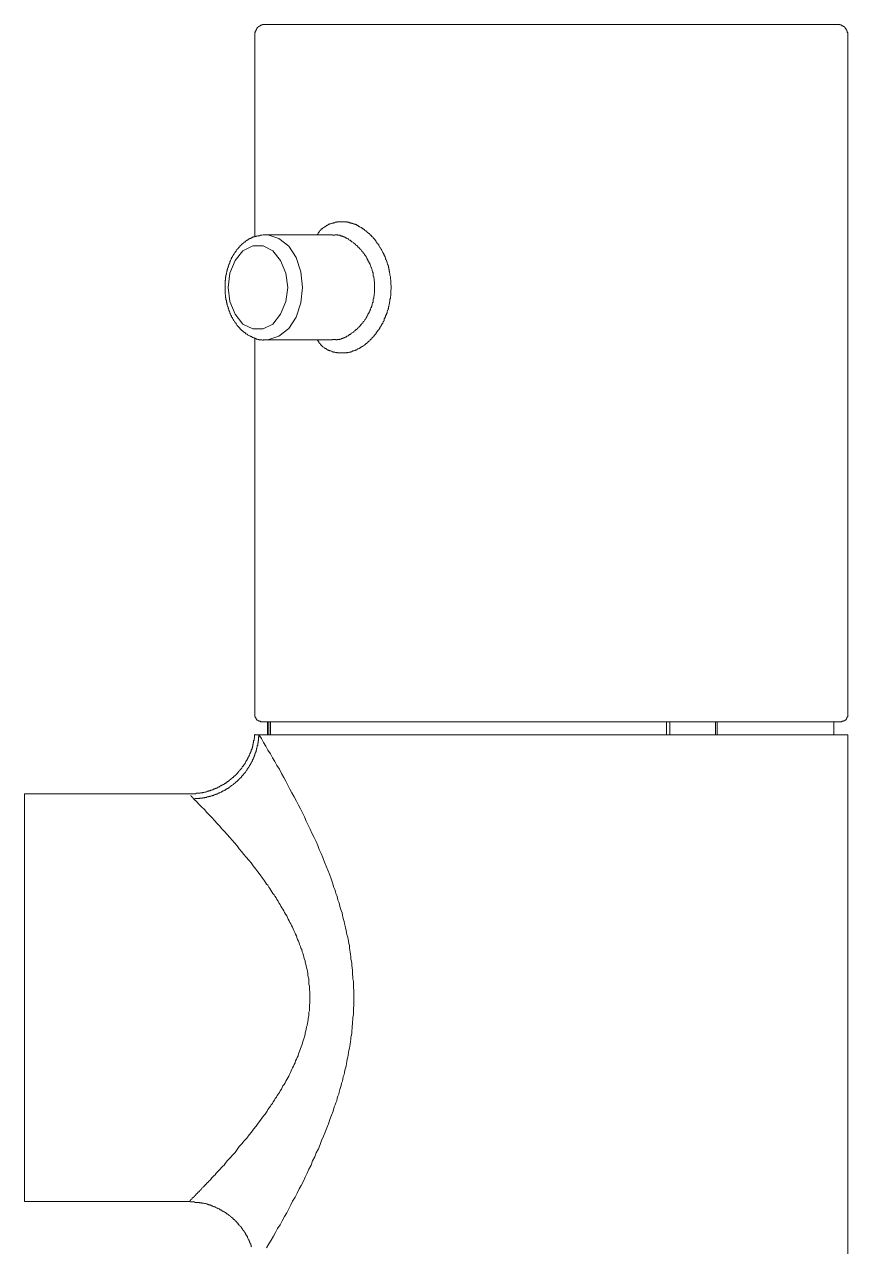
# Model space of a CAD drawing. Header units: millimetres. Extents: x -343543 to 400519, y -115663 to 104219.
# Drawn here: x -149567.6 to -149509.2, y 5036.2 to 5121.5 of the extents above; entities that cross this region are included whole.
import ezdxf

# ---------------------------------------------------------------- set-up
doc = ezdxf.new("R2010")
doc.units = ezdxf.units.MM
doc.layers.get('0').update_dxf_attribs({"color": 231, "lineweight": 0})
for name, color, linetype, lineweight in [('A-SYMBOLS', 10, 'Continuous', 13), ('XREF MAT BANG TUONG XAY$0$01.Xref _MB T1$0$A-FURN', 8, 'Continuous', 5), ('XREF MAT BANG TUONG XAY$0$01.Xref _MB T1$0$A-TEXT', 8, 'Continuous', 25)]:
    doc.layers.add(name, color=color, linetype=linetype, lineweight=lineweight)

# ---------------------------------------------------------------- blocks, each defined once
blk = doc.blocks.new('*U200')
at = {"color": 8}
for p, q in [((-81.831, -51.62), (-81.831, -39.849)), ((-113.005, -56.279), (-113.005, -61.025))]:
    blk.add_line(p, q, dxfattribs=at)
for points in [[(-81.831, -39.849), (-53.82, -39.849)], [(-53.82, -39.849), (-53.82, -51.24)], [(-85.918, -55.689), (-85.802, -55.658), (-85.664, -55.658), (-85.61, -55.632), (-85.523, -55.632), (-85.469, -55.596), (-85.359, -55.596), (-85.328, -55.566), (-85.241, -55.566), (-85.217, -55.55), (-85.105, -55.55), (-85.076, -55.514), (-85.02, -55.514), (-84.992, -55.489), (-84.91, -55.489), (-84.879, -55.458), (-84.853, -55.458), (-84.822, -55.422), (-84.768, -55.422), (-84.743, -55.407), (-84.689, -55.407), (-84.689, -55.376), (-84.633, -55.376), (-84.602, -55.345), (-84.545, -55.345), (-84.515, -55.324), (-84.489, -55.324), (-84.461, -55.299), (-84.435, -55.299), (-84.404, -55.263), (-84.379, -55.263), (-84.35, -55.232), (-84.325, -55.232), (-84.294, -55.206), (-84.263, -55.206), (-84.237, -55.181), (-84.207, -55.181), (-84.184, -55.155), (-84.153, -55.155), (-84.096, -55.094), (-84.071, -55.094), (-84.042, -55.068), (-84.017, -55.068), (-83.983, -55.042), (-83.96, -55.042), (-83.93, -55.017), (-83.901, -54.986), (-83.876, -54.986), (-83.842, -54.95), (-83.819, -54.934), (-83.788, -54.934), (-83.763, -54.899), (-83.735, -54.899), (-83.735, -54.868), (-83.709, -54.842), (-83.678, -54.842), (-83.678, -54.816), (-83.652, -54.816), (-83.622, -54.791), (-83.599, -54.791), (-83.599, -54.76), (-83.565, -54.76), (-83.537, -54.734), (-83.481, -54.678), (-83.457, -54.678), (-83.457, -54.652), (-83.427, -54.652), (-83.398, -54.616), (-83.37, -54.586), (-83.345, -54.57), (-83.316, -54.57), (-83.316, -54.534), (-83.291, -54.509), (-83.257, -54.509), (-83.257, -54.478), (-83.229, -54.457), (-83.203, -54.457), (-83.203, -54.427), (-83.175, -54.427), (-83.15, -54.396), (-83.15, -54.37), (-83.116, -54.37), (-83.093, -54.334), (-83.093, -54.319), (-83.062, -54.319), (-83.062, -54.288), (-83.037, -54.252), (-83.009, -54.252), (-83.009, -54.226), (-82.98, -54.206), (-82.949, -54.206), (-82.949, -54.175), (-82.921, -54.144), (-82.921, -54.114), (-82.896, -54.114), (-82.87, -54.088), (-82.87, -54.062), (-82.842, -54.062), (-82.842, -54.037), (-82.811, -54.006), (-82.785, -53.97), (-82.755, -53.954), (-82.755, -53.924), (-82.731, -53.924), (-82.731, -53.893), (-82.698, -53.862), (-82.698, -53.842), (-82.672, -53.842), (-82.672, -53.811), (-82.644, -53.78), (-82.588, -53.724), (-82.588, -53.698), (-82.565, -53.672), (-82.531, -53.641), (-82.531, -53.606), (-82.503, -53.59), (-82.503, -53.564), (-82.477, -53.564), (-82.477, -53.498), (-82.449, -53.472), (-82.424, -53.446), (-82.424, -53.416), (-82.39, -53.39), (-82.39, -53.364), (-82.367, -53.339), (-82.367, -53.308), (-82.336, -53.277), (-82.336, -53.246), (-82.311, -53.226), (-82.282, -53.2), (-82.282, -53.133), (-82.249, -53.108), (-82.249, -53.082), (-82.223, -53.082), (-82.223, -53.026), (-82.195, -52.995), (-82.195, -52.944), (-82.17, -52.944), (-82.17, -52.882), (-82.139, -52.867), (-82.139, -52.831), (-82.113, -52.8), (-82.113, -52.749), (-82.085, -52.713), (-82.085, -52.661), (-82.059, -52.636), (-82.059, -52.61), (-82.028, -52.579), (-82.028, -52.518), (-82.005, -52.502), (-82.005, -52.41), (-81.972, -52.379), (-81.972, -52.328), (-81.946, -52.302), (-81.946, -52.22), (-81.918, -52.184), (-81.918, -52.097), (-81.892, -52.076), (-81.892, -51.938), (-81.862, -51.907), (-81.862, -51.656), (-81.831, -51.62)], [(-85.887, -55.961), (-85.746, -55.961), (-85.723, -55.93), (-85.495, -55.93), (-85.469, -55.909), (-85.328, -55.909), (-85.3, -55.879), (-85.161, -55.879), (-85.13, -55.848), (-85.051, -55.848), (-85.02, -55.822), (-84.938, -55.822), (-84.91, -55.797), (-84.822, -55.797), (-84.822, -55.771), (-84.743, -55.771), (-84.715, -55.74), (-84.656, -55.74), (-84.633, -55.709), (-84.571, -55.709), (-84.545, -55.689), (-84.489, -55.689), (-84.489, -55.658), (-84.435, -55.658), (-84.404, -55.632), (-84.35, -55.632), (-84.325, -55.596), (-84.263, -55.596), (-84.263, -55.566), (-84.207, -55.566), (-84.184, -55.55), (-84.153, -55.514), (-84.096, -55.514), (-84.071, -55.489), (-84.042, -55.489), (-84.017, -55.458), (-83.983, -55.458), (-83.983, -55.422), (-83.93, -55.422), (-83.901, -55.407), (-83.876, -55.376), (-83.819, -55.376), (-83.819, -55.345), (-83.788, -55.345), (-83.763, -55.324), (-83.735, -55.299), (-83.678, -55.299), (-83.678, -55.263), (-83.652, -55.263), (-83.622, -55.232), (-83.599, -55.232), (-83.599, -55.206), (-83.565, -55.206), (-83.537, -55.181), (-83.511, -55.155), (-83.481, -55.155), (-83.481, -55.124), (-83.427, -55.124), (-83.398, -55.094), (-83.37, -55.068), (-83.345, -55.068), (-83.345, -55.042), (-83.316, -55.042), (-83.291, -55.017), (-83.291, -54.986), (-83.257, -54.986), (-83.229, -54.95), (-83.203, -54.934), (-83.175, -54.934), (-83.175, -54.899), (-83.15, -54.899), (-83.116, -54.868), (-83.093, -54.842), (-83.062, -54.842), (-83.062, -54.816), (-83.037, -54.791), (-83.009, -54.76), (-82.98, -54.76), (-82.98, -54.734), (-82.949, -54.734), (-82.921, -54.709), (-82.921, -54.678), (-82.896, -54.678), (-82.896, -54.652), (-82.87, -54.652), (-82.842, -54.616), (-82.842, -54.586), (-82.811, -54.586), (-82.811, -54.57), (-82.785, -54.57), (-82.755, -54.534), (-82.755, -54.509), (-82.731, -54.509), (-82.731, -54.478), (-82.698, -54.478), (-82.672, -54.457), (-82.672, -54.427), (-82.644, -54.427), (-82.644, -54.396), (-82.619, -54.37), (-82.588, -54.334), (-82.588, -54.319), (-82.565, -54.319), (-82.531, -54.288), (-82.531, -54.252), (-82.503, -54.252), (-82.503, -54.226), (-82.477, -54.206), (-82.449, -54.175), (-82.449, -54.144), (-82.424, -54.144), (-82.424, -54.114), (-82.39, -54.088), (-82.367, -54.062), (-82.367, -54.037), (-82.336, -54.037), (-82.336, -54.006), (-82.311, -53.97), (-82.282, -53.954), (-82.282, -53.924), (-82.249, -53.924), (-82.249, -53.893), (-82.223, -53.862), (-82.223, -53.842), (-82.195, -53.842), (-82.195, -53.78), (-82.17, -53.78), (-82.17, -53.754), (-82.139, -53.724), (-82.139, -53.698), (-82.113, -53.698), (-82.113, -53.672), (-82.085, -53.641), (-82.085, -53.606), (-82.059, -53.59), (-82.059, -53.564), (-82.028, -53.529), (-82.028, -53.498), (-82.005, -53.472), (-82.005, -53.446), (-81.972, -53.446), (-81.972, -53.39), (-81.946, -53.364), (-81.946, -53.339), (-81.918, -53.308), (-81.918, -53.277), (-81.892, -53.277), (-81.892, -53.226), (-81.862, -53.2), (-81.862, -53.164), (-81.831, -53.133), (-81.831, -53.082), (-81.805, -53.082), (-81.805, -53.026), (-81.777, -52.995), (-81.777, -52.944), (-81.751, -52.913), (-81.751, -52.867), (-81.718, -52.867), (-81.718, -52.774), (-81.697, -52.749), (-81.697, -52.692), (-81.664, -52.661), (-81.664, -52.61), (-81.638, -52.579), (-81.638, -52.502), (-81.61, -52.502), (-81.61, -52.379), (-81.579, -52.359), (-81.579, -52.235), (-81.554, -52.22), (-81.554, -52.076), (-81.523, -52.076), (-81.523, -51.907), (-81.497, -51.871), (-81.497, -51.574), (-81.469, -51.538), (-81.469, -51.491)], [(-81.469, -51.491), (-81.497, -51.461), (-81.523, -51.461), (-81.523, -51.43), (-81.554, -51.43), (-81.554, -51.399), (-81.579, -51.399), (-81.579, -51.379), (-81.61, -51.379), (-81.61, -51.348), (-81.638, -51.348), (-81.638, -51.317), (-81.697, -51.317), (-81.697, -51.291), (-81.718, -51.291)], [(-53.792, -51.24), (-53.792, -51.512), (-53.758, -51.574), (-53.758, -51.856), (-53.735, -51.871), (-53.735, -52.015), (-53.709, -52.046), (-53.709, -52.184), (-53.679, -52.22), (-53.679, -52.302), (-53.656, -52.328), (-53.656, -52.41), (-53.625, -52.436), (-53.625, -52.502), (-53.594, -52.518), (-53.594, -52.579), (-53.568, -52.61), (-53.568, -52.661), (-53.538, -52.692), (-53.538, -52.749), (-53.514, -52.774), (-53.514, -52.8), (-53.481, -52.831), (-53.481, -52.867), (-53.455, -52.882), (-53.455, -52.944), (-53.427, -52.964), (-53.427, -52.995), (-53.402, -53.026), (-53.402, -53.056), (-53.373, -53.082), (-53.373, -53.108), (-53.348, -53.133), (-53.348, -53.164), (-53.314, -53.2), (-53.314, -53.246), (-53.286, -53.246), (-53.286, -53.277), (-53.26, -53.308), (-53.26, -53.339), (-53.232, -53.364), (-53.232, -53.39), (-53.207, -53.416), (-53.173, -53.446), (-53.173, -53.472), (-53.15, -53.498), (-53.15, -53.529), (-53.119, -53.564), (-53.094, -53.59), (-53.094, -53.606), (-53.065, -53.641), (-53.065, -53.672), (-53.04, -53.698), (-53.009, -53.724), (-52.983, -53.754), (-52.983, -53.78), (-52.953, -53.811), (-52.922, -53.842), (-52.922, -53.862), (-52.896, -53.893), (-52.868, -53.924), (-52.842, -53.954), (-52.842, -53.97), (-52.811, -54.006), (-52.788, -54.006), (-52.788, -54.037), (-52.755, -54.062), (-52.755, -54.088), (-52.729, -54.088), (-52.701, -54.114), (-52.701, -54.144), (-52.67, -54.175), (-52.645, -54.175), (-52.645, -54.206), (-52.622, -54.226), (-52.588, -54.226), (-52.588, -54.252), (-52.56, -54.288), (-52.534, -54.319), (-52.506, -54.334), (-52.481, -54.37), (-52.447, -54.396), (-52.424, -54.427), (-52.393, -54.457), (-52.368, -54.478), (-52.337, -54.478), (-52.337, -54.509), (-52.306, -54.534), (-52.28, -54.534), (-52.252, -54.57), (-52.252, -54.586), (-52.227, -54.586), (-52.198, -54.616), (-52.17, -54.652), (-52.142, -54.678), (-52.116, -54.678), (-52.085, -54.709), (-52.085, -54.734), (-52.062, -54.734), (-52.029, -54.76), (-51.998, -54.76), (-51.998, -54.791), (-51.975, -54.816), (-51.944, -54.816), (-51.916, -54.842), (-51.896, -54.842), (-51.896, -54.868), (-51.862, -54.868), (-51.834, -54.899), (-51.808, -54.934), (-51.778, -54.934), (-51.778, -54.95), (-51.752, -54.95), (-51.721, -54.986), (-51.695, -54.986), (-51.667, -55.017), (-51.642, -55.017), (-51.642, -55.042), (-51.611, -55.042), (-51.58, -55.068), (-51.554, -55.068), (-51.526, -55.094), (-51.5, -55.094), (-51.5, -55.124), (-51.47, -55.124), (-51.444, -55.155), (-51.413, -55.155), (-51.39, -55.181), (-51.331, -55.181), (-51.331, -55.206), (-51.303, -55.206), (-51.272, -55.232), (-51.249, -55.232), (-51.218, -55.263), (-51.162, -55.263), (-51.136, -55.299), (-51.108, -55.299), (-51.108, -55.324), (-51.049, -55.324), (-51.026, -55.345), (-50.967, -55.345), (-50.941, -55.376), (-50.908, -55.376), (-50.885, -55.407), (-50.828, -55.407), (-50.828, -55.422), (-50.741, -55.422), (-50.718, -55.458)], [(-120.22, -56.243), (-120.189, -56.161), (-120.189, -56.053), (-120.163, -56.022), (-120.163, -55.879), (-120.135, -55.848), (-120.135, -55.771), (-120.11, -55.74), (-120.11, -55.658), (-120.079, -55.658), (-120.079, -55.566), (-120.056, -55.55), (-120.056, -55.489), (-120.022, -55.489), (-120.022, -55.458), (-119.997, -55.422), (-119.997, -55.407), (-119.968, -55.376), (-119.968, -55.324), (-119.943, -55.324), (-119.943, -55.299), (-119.915, -55.263), (-119.915, -55.232), (-119.881, -55.232), (-119.881, -55.181), (-119.856, -55.181), (-119.856, -55.155), (-119.827, -55.124), (-119.827, -55.094), (-119.802, -55.094), (-119.802, -55.068), (-119.771, -55.042), (-119.714, -54.986), (-119.714, -54.95), (-119.691, -54.934), (-119.661, -54.899), (-119.635, -54.868), (-119.604, -54.842), (-119.578, -54.791), (-119.55, -54.76), (-119.519, -54.734), (-119.463, -54.678), (-119.437, -54.652), (-119.409, -54.652), (-119.383, -54.616), (-119.35, -54.586), (-119.33, -54.57), (-119.296, -54.534), (-119.268, -54.509), (-119.242, -54.478), (-119.217, -54.457), (-119.186, -54.427), (-119.129, -54.396), (-119.101, -54.396), (-119.076, -54.37), (-119.042, -54.334), (-119.019, -54.319), (-118.988, -54.288), (-118.963, -54.288), (-118.909, -54.252), (-118.878, -54.226), (-118.847, -54.206), (-118.824, -54.206), (-118.793, -54.175), (-118.737, -54.144), (-118.711, -54.144), (-118.681, -54.114), (-118.657, -54.088), (-118.598, -54.088), (-118.57, -54.062), (-118.542, -54.062), (-118.516, -54.037), (-118.46, -54.006), (-118.429, -54.006), (-118.403, -53.97), (-118.375, -53.97), (-118.316, -53.954), (-118.288, -53.954), (-118.262, -53.924), (-118.208, -53.924), (-118.178, -53.893), (-118.152, -53.893), (-118.098, -53.862), (-118.067, -53.862), (-118.039, -53.842), (-117.954, -53.842), (-117.931, -53.811), (-117.872, -53.811), (-117.844, -53.78), (-117.757, -53.78), (-117.731, -53.754), (-117.649, -53.754), (-117.621, -53.724), (-117.508, -53.724), (-117.482, -53.698), (-117.339, -53.698), (-117.313, -53.672), (-117.118, -53.672), (-117.087, -53.641), (-116.138, -53.641), (-116.11, -53.672), (-115.917, -53.672), (-115.887, -53.698), (-115.774, -53.698), (-115.72, -53.724), (-115.607, -53.724), (-115.579, -53.754), (-115.491, -53.754), (-115.466, -53.78), (-115.384, -53.78), (-115.358, -53.811), (-115.302, -53.811), (-115.271, -53.842), (-115.189, -53.842), (-115.161, -53.862), (-115.13, -53.862), (-115.076, -53.893), (-115.048, -53.893), (-115.019, -53.924), (-114.963, -53.924), (-114.94, -53.954), (-114.907, -53.954), (-114.853, -53.97), (-114.827, -53.97), (-114.796, -54.006), (-114.765, -54.006), (-114.712, -54.037), (-114.686, -54.062), (-114.658, -54.062), (-114.629, -54.088), (-114.576, -54.088), (-114.545, -54.114), (-114.519, -54.144), (-114.491, -54.144), (-114.432, -54.175), (-114.404, -54.206), (-114.378, -54.206), (-114.347, -54.226), (-114.322, -54.252), (-114.268, -54.288), (-114.237, -54.288), (-114.214, -54.319), (-114.18, -54.334), (-114.15, -54.37), (-114.127, -54.396), (-114.096, -54.396), (-114.039, -54.427), (-114.014, -54.457), (-113.985, -54.478), (-113.96, -54.509), (-113.926, -54.534), (-113.898, -54.57), (-113.873, -54.586), (-113.847, -54.616), (-113.819, -54.652), (-113.785, -54.652), (-113.762, -54.678), (-113.731, -54.709), (-113.706, -54.734), (-113.678, -54.76), (-113.652, -54.791), (-113.621, -54.842), (-113.596, -54.868), (-113.565, -54.899), (-113.542, -54.934), (-113.542, -54.95), (-113.511, -54.986), (-113.485, -55.017), (-113.424, -55.068), (-113.424, -55.094), (-113.401, -55.155), (-113.367, -55.181), (-113.342, -55.206), (-113.342, -55.232), (-113.313, -55.263), (-113.288, -55.324), (-113.288, -55.345), (-113.259, -55.376), (-113.234, -55.407), (-113.234, -55.458), (-113.2, -55.489), (-113.172, -55.514), (-113.172, -55.55), (-113.147, -55.596), (-113.147, -55.632), (-113.118, -55.658), (-113.118, -55.689), (-113.093, -55.709), (-113.093, -55.771), (-113.059, -55.771), (-113.059, -55.848), (-113.036, -55.879), (-113.036, -55.961), (-113.005, -55.986), (-113.005, -56.161), (-112.98, -56.197), (-112.98, -56.243), (-113.005, -56.279)], [(-115.635, -57.808), (-116.613, -57.946), (-117.59, -57.808), (-118.46, -57.449), (-119.129, -56.92), (-119.463, -56.243), (-119.463, -55.55), (-119.129, -54.868), (-118.46, -54.319), (-117.59, -53.97), (-116.613, -53.842), (-115.635, -53.97), (-114.765, -54.319), (-114.096, -54.868), (-113.762, -55.55), (-113.762, -56.243), (-114.096, -56.92), (-114.765, -57.449), (-115.635, -57.808)], [(-120.079, -55.689), (-134.089, -55.689), (-134.115, -55.709), (-134.202, -55.709), (-134.202, -55.74), (-134.256, -55.74), (-134.282, -55.771), (-134.313, -55.771), (-134.338, -55.797), (-134.367, -55.797), (-134.367, -55.822), (-134.397, -55.822), (-134.397, -55.848), (-134.454, -55.848), (-134.454, -55.879), (-134.479, -55.879), (-134.479, -55.909), (-134.508, -55.909), (-134.508, -55.93), (-134.533, -55.93), (-134.533, -55.986), (-134.564, -55.986), (-134.564, -56.022), (-134.587, -56.022), (-134.587, -56.068), (-134.621, -56.068), (-134.621, -56.13), (-134.649, -56.13), (-134.649, -56.212), (-134.674, -56.212)], [(-134.674, -56.212), (-134.674, -95.886), (-134.649, -95.886), (-134.649, -95.979), (-134.621, -95.979), (-134.621, -96.03), (-134.587, -96.03), (-134.587, -96.092), (-134.564, -96.092), (-134.564, -96.112), (-134.533, -96.138), (-134.533, -96.174), (-134.508, -96.174), (-134.508, -96.205), (-134.479, -96.205), (-134.479, -96.23), (-134.454, -96.23), (-134.454, -96.256), (-134.42, -96.256), (-134.397, -96.282), (-134.367, -96.282), (-134.367, -96.312), (-134.338, -96.312), (-134.313, -96.343), (-134.282, -96.343), (-134.282, -96.369), (-134.202, -96.369), (-134.202, -96.394), (-134.115, -96.394), (-134.115, -96.42)], [(-113.147, -55.689), (-87.142, -55.689)], [(-86.78, -56.068), (-86.811, -56.068), (-86.811, -55.986), (-86.834, -55.961), (-86.834, -55.909), (-86.867, -55.909), (-86.867, -55.879), (-86.898, -55.879), (-86.898, -55.848), (-86.921, -55.822), (-86.921, -55.797), (-86.952, -55.797), (-86.977, -55.771), (-87.008, -55.771), (-87.008, -55.74), (-87.062, -55.74), (-87.062, -55.709), (-87.142, -55.709), (-87.142, -55.689)], [(-85.887, -55.961), (-85.636, -56.13), (-85.359, -56.279), (-85.105, -56.438), (-84.822, -56.576), (-84.571, -56.751), (-84.294, -56.889), (-84.042, -57.049), (-83.763, -57.192), (-83.511, -57.367), (-83.229, -57.505), (-82.949, -57.664), (-82.698, -57.808), (-82.424, -57.946), (-82.139, -58.09), (-81.892, -58.229), (-81.61, -58.393), (-81.333, -58.537), (-81.051, -58.675), (-80.797, -58.819), (-80.52, -58.957), (-80.24, -59.101), (-79.958, -59.209), (-79.681, -59.352), (-79.399, -59.491), (-79.122, -59.604), (-78.839, -59.748), (-78.562, -59.886), (-78.285, -59.999), (-78.003, -60.112), (-77.726, -60.245), (-77.444, -60.358), (-77.133, -60.471), (-76.859, -60.584), (-76.582, -60.692), (-76.299, -60.805), (-75.989, -60.917), (-75.709, -61.025), (-75.404, -61.118), (-75.263, -61.169), (-75.122, -61.225), (-74.983, -61.251), (-74.842, -61.307), (-74.678, -61.359), (-74.534, -61.39), (-74.396, -61.451), (-74.257, -61.497), (-74.088, -61.533), (-73.949, -61.579), (-73.808, -61.615), (-73.644, -61.672), (-73.503, -61.703), (-73.362, -61.723), (-73.195, -61.779), (-73.054, -61.815), (-72.915, -61.846), (-72.746, -61.898), (-72.61, -61.923), (-72.469, -61.954), (-72.302, -61.985), (-72.159, -62.005), (-71.992, -62.062), (-71.71, -62.113), (-71.543, -62.144), (-71.402, -62.18), (-71.238, -62.18), (-71.096, -62.205), (-70.958, -62.236), (-70.794, -62.257), (-70.65, -62.287), (-70.481, -62.287), (-70.345, -62.318), (-70.178, -62.339), (-70.037, -62.339), (-69.87, -62.37), (-69.726, -62.4), (-69.419, -62.4), (-69.254, -62.426), (-69.113, -62.426), (-68.946, -62.462), (-68.498, -62.462), (-68.331, -62.477), (-67.266, -62.477), (-67.099, -62.462), (-66.65, -62.462), (-66.484, -62.426), (-66.345, -62.426), (-66.178, -62.4), (-66.037, -62.4), (-65.868, -62.37), (-65.727, -62.37), (-65.56, -62.339), (-65.419, -62.339), (-65.252, -62.318), (-65.111, -62.287), (-64.947, -62.287), (-64.808, -62.257), (-64.639, -62.236), (-64.5, -62.205), (-64.362, -62.18), (-64.195, -62.144), (-64.054, -62.113), (-63.887, -62.087), (-63.743, -62.062), (-63.605, -62.036), (-63.436, -62.005), (-63.294, -61.985), (-63.128, -61.954), (-62.987, -61.923), (-62.851, -61.862), (-62.679, -61.846), (-62.543, -61.815), (-62.402, -61.754), (-62.235, -61.723), (-62.096, -61.703), (-61.953, -61.641), (-61.788, -61.615), (-61.647, -61.564), (-61.509, -61.533), (-61.337, -61.482), (-61.204, -61.451), (-61.062, -61.39), (-60.921, -61.338), (-60.752, -61.307), (-60.613, -61.251), (-60.477, -61.2), (-60.331, -61.138), (-60.028, -61.056), (-59.746, -60.943), (-59.464, -60.835), (-59.159, -60.743), (-58.879, -60.635), (-58.597, -60.517), (-58.32, -60.409), (-58.012, -60.271), (-57.735, -60.163), (-57.453, -60.045), (-57.176, -59.907), (-56.891, -59.794), (-56.616, -59.655), (-56.331, -59.542), (-56.057, -59.399), (-55.78, -59.275), (-55.498, -59.132), (-55.218, -59.019), (-54.936, -58.875), (-54.689, -58.737), (-54.407, -58.593), (-54.128, -58.454), (-53.845, -58.28), (-53.594, -58.152), (-53.314, -58.013), (-53.04, -57.87), (-52.788, -57.731), (-52.506, -57.557), (-52.227, -57.413), (-51.975, -57.249), (-51.695, -57.11), (-51.444, -56.966), (-51.162, -56.797), (-50.908, -56.633), (-50.633, -56.494)], [(-120.22, -61.025), (-120.22, -56.243)], [(-120.22, -56.576), (-119.968, -57.331), (-119.437, -58.013), (-118.657, -58.511), (-117.677, -58.85), (-116.613, -58.957)], [(-116.613, -58.957), (-115.548, -58.85), (-114.576, -58.511), (-113.785, -58.013), (-113.259, -57.331), (-113.005, -56.576)], [(-86.78, -56.551), (-85.887, -56.551)], [(-86.78, -56.633), (-85.887, -56.633)], [(-86.78, -56.751), (-85.887, -56.751)], [(-120.22, -59.963), (-120.276, -59.999), (-120.305, -60.03), (-120.33, -60.03), (-120.364, -60.045), (-120.387, -60.081), (-120.417, -60.081), (-120.417, -60.112), (-120.443, -60.112), (-120.474, -60.127), (-120.5, -60.127), (-120.528, -60.163), (-120.528, -60.189), (-120.559, -60.22), (-120.582, -60.245), (-120.607, -60.245), (-120.641, -60.271), (-120.641, -60.302), (-120.669, -60.327), (-120.695, -60.358), (-120.695, -60.394), (-120.725, -60.409), (-120.748, -60.44), (-120.748, -60.471), (-120.782, -60.492), (-120.807, -60.517), (-120.807, -60.553), (-120.836, -60.584), (-120.861, -60.61), (-120.861, -60.635), (-120.889, -60.661), (-120.889, -60.692), (-120.923, -60.728), (-120.923, -60.743), (-120.946, -60.774), (-120.946, -60.805), (-120.977, -60.835), (-120.977, -60.887), (-121.002, -60.917), (-121.002, -60.943), (-121.031, -60.994), (-121.031, -61.056), (-121.059, -61.087), (-121.059, -61.169), (-121.09, -61.2), (-121.09, -61.307), (-121.113, -61.338), (-121.113, -62.005), (-121.09, -62.036), (-121.09, -62.144), (-121.059, -62.18), (-121.059, -62.257), (-121.031, -62.287), (-121.031, -62.339), (-121.002, -62.37), (-121.002, -62.426), (-120.977, -62.462), (-120.977, -62.477), (-120.946, -62.508), (-120.946, -62.57), (-120.923, -62.6), (-120.923, -62.652), (-120.889, -62.683), (-120.889, -62.708), (-120.861, -62.734), (-120.861, -62.76), (-120.836, -62.79), (-120.807, -62.826), (-120.807, -62.852), (-120.782, -62.872), (-120.782, -62.903), (-120.748, -62.934), (-120.748, -62.949), (-120.725, -62.985), (-120.695, -63.016), (-120.695, -63.042), (-120.669, -63.078), (-120.641, -63.093), (-120.641, -63.124), (-120.607, -63.16), (-120.607, -63.185), (-120.582, -63.185), (-120.559, -63.216), (-120.528, -63.242), (-120.528, -63.268), (-120.5, -63.298), (-120.474, -63.324), (-120.474, -63.35), (-120.443, -63.375), (-120.417, -63.406), (-120.387, -63.406), (-120.387, -63.437), (-120.364, -63.457), (-120.33, -63.488), (-120.305, -63.514), (-120.305, -63.55), (-120.276, -63.581), (-120.251, -63.581), (-120.22, -63.596), (-120.189, -63.632), (-120.189, -63.663), (-120.163, -63.688), (-120.135, -63.688), (-120.11, -63.714), (-120.079, -63.74), (-120.079, -63.77), (-120.056, -63.806), (-120.022, -63.806), (-119.997, -63.822), (-119.968, -63.852), (-119.943, -63.883), (-119.915, -63.883), (-119.915, -63.914), (-119.881, -63.945), (-119.856, -63.945), (-119.827, -63.965), (-119.802, -63.996), (-119.771, -64.022), (-119.745, -64.022), (-119.714, -64.053), (-119.691, -64.073), (-119.661, -64.073), (-119.635, -64.104), (-119.635, -64.135), (-119.604, -64.135), (-119.578, -64.16), (-119.55, -64.196), (-119.519, -64.196), (-119.494, -64.212), (-119.463, -64.212), (-119.437, -64.242), (-119.409, -64.278), (-119.383, -64.278), (-119.35, -64.304), (-119.33, -64.304), (-119.296, -64.325), (-119.268, -64.355), (-119.242, -64.355), (-119.217, -64.386), (-119.186, -64.386), (-119.155, -64.417), (-119.129, -64.417), (-119.101, -64.448), (-119.076, -64.448), (-119.042, -64.468), (-119.019, -64.468), (-118.988, -64.494), (-118.963, -64.494), (-118.935, -64.53), (-118.909, -64.53), (-118.878, -64.561), (-118.847, -64.561), (-118.824, -64.576), (-118.793, -64.576), (-118.765, -64.612), (-118.737, -64.612), (-118.711, -64.638), (-118.681, -64.638), (-118.627, -64.668), (-118.57, -64.668), (-118.542, -64.694), (-118.516, -64.694), (-118.491, -64.72), (-118.429, -64.72), (-118.403, -64.75), (-118.375, -64.75), (-118.35, -64.776), (-118.288, -64.776), (-118.237, -64.807), (-118.178, -64.807), (-118.152, -64.833), (-118.098, -64.833), (-118.067, -64.858), (-117.985, -64.858), (-117.954, -64.889), (-117.872, -64.889), (-117.844, -64.91), (-117.731, -64.91), (-117.703, -64.94), (-117.621, -64.94), (-117.562, -64.966), (-117.449, -64.966), (-117.369, -65.002), (-117.198, -65.002), (-117.118, -65.033), (-116.81, -65.033), (-116.754, -65.053), (-116.502, -65.053), (-116.415, -65.033), (-116.051, -65.033), (-115.971, -65.002), (-115.861, -65.002), (-115.802, -64.966), (-115.666, -64.966), (-115.607, -64.94), (-115.525, -64.94), (-115.466, -64.91), (-115.384, -64.91), (-115.358, -64.889), (-115.302, -64.889), (-115.271, -64.858), (-115.161, -64.858), (-115.13, -64.833), (-115.076, -64.833), (-115.048, -64.807), (-114.994, -64.807), (-114.963, -64.776), (-114.876, -64.776), (-114.853, -64.75), (-114.827, -64.75), (-114.796, -64.72), (-114.74, -64.72), (-114.712, -64.694), (-114.686, -64.694), (-114.658, -64.668), (-114.599, -64.668), (-114.576, -64.638), (-114.545, -64.638), (-114.519, -64.612), (-114.491, -64.612), (-114.458, -64.576), (-114.378, -64.576), (-114.347, -64.561), (-114.322, -64.561), (-114.293, -64.53), (-114.268, -64.53), (-114.237, -64.494), (-114.214, -64.494), (-114.18, -64.468), (-114.15, -64.468), (-114.127, -64.448), (-114.096, -64.417), (-114.07, -64.417), (-114.039, -64.386), (-114.014, -64.386), (-113.985, -64.355), (-113.96, -64.355), (-113.926, -64.325), (-113.898, -64.325), (-113.873, -64.304), (-113.847, -64.278), (-113.819, -64.278), (-113.785, -64.242), (-113.762, -64.242), (-113.731, -64.212), (-113.706, -64.196), (-113.678, -64.16), (-113.652, -64.135), (-113.621, -64.135), (-113.596, -64.104), (-113.565, -64.073), (-113.542, -64.073), (-113.511, -64.053), (-113.485, -64.022), (-113.454, -64.022), (-113.424, -63.996), (-113.401, -63.965), (-113.367, -63.965), (-113.367, -63.945), (-113.342, -63.914), (-113.313, -63.883), (-113.288, -63.883), (-113.259, -63.852), (-113.234, -63.822), (-113.2, -63.806), (-113.172, -63.77), (-113.147, -63.74), (-113.118, -63.714), (-113.093, -63.714), (-113.059, -63.688), (-113.059, -63.663), (-113.036, -63.632), (-113.005, -63.596), (-112.98, -63.596), (-112.952, -63.581), (-112.952, -63.55), (-112.926, -63.514), (-112.893, -63.488), (-112.869, -63.457), (-112.839, -63.457), (-112.839, -63.437), (-112.782, -63.375), (-112.757, -63.35), (-112.757, -63.324), (-112.728, -63.298), (-112.698, -63.268), (-112.698, -63.242), (-112.674, -63.242), (-112.644, -63.216), (-112.644, -63.185), (-112.615, -63.16), (-112.587, -63.124), (-112.587, -63.093), (-112.562, -63.078), (-112.531, -63.042), (-112.531, -63.016), (-112.508, -62.985), (-112.508, -62.949), (-112.474, -62.934), (-112.446, -62.903), (-112.446, -62.872), (-112.42, -62.852), (-112.42, -62.826), (-112.392, -62.79), (-112.392, -62.76), (-112.367, -62.734), (-112.367, -62.708), (-112.333, -62.683), (-112.333, -62.652), (-112.31, -62.621), (-112.31, -62.6), (-112.279, -62.57), (-112.279, -62.544), (-112.254, -62.508), (-112.254, -62.426), (-112.225, -62.4), (-112.225, -62.37), (-112.197, -62.339), (-112.197, -62.287), (-112.166, -62.257), (-112.166, -62.18), (-112.138, -62.113), (-112.138, -62.036), (-112.113, -62.005), (-112.113, -61.338), (-112.138, -61.307), (-112.138, -61.225), (-112.166, -61.169), (-112.166, -61.087), (-112.197, -61.056), (-112.197, -60.994), (-112.225, -60.974), (-112.225, -60.943), (-112.254, -60.887), (-112.254, -60.835), (-112.279, -60.805), (-112.279, -60.774), (-112.31, -60.743), (-112.31, -60.728), (-112.333, -60.692), (-112.333, -60.661), (-112.367, -60.635), (-112.367, -60.61), (-112.392, -60.584), (-112.42, -60.553), (-112.42, -60.517), (-112.446, -60.492), (-112.446, -60.471), (-112.474, -60.44), (-112.508, -60.409), (-112.508, -60.394), (-112.531, -60.358), (-112.562, -60.327), (-112.587, -60.302), (-112.615, -60.271), (-112.644, -60.245), (-112.674, -60.22), (-112.698, -60.189), (-112.728, -60.163), (-112.757, -60.163), (-112.757, -60.127), (-112.782, -60.127), (-112.782, -60.112), (-112.81, -60.112), (-112.839, -60.081), (-112.869, -60.081), (-112.893, -60.045), (-112.926, -60.03), (-112.952, -60.03), (-113.005, -59.963)], [(-113.036, -61.025), (-113.036, -61.251), (-113.005, -61.251), (-113.005, -61.307), (-113.036, -61.338), (-113.036, -61.497), (-113.059, -61.533), (-113.059, -61.615), (-113.093, -61.641), (-113.093, -61.703), (-113.118, -61.723), (-113.118, -61.779), (-113.147, -61.779), (-113.147, -61.846), (-113.172, -61.846), (-113.172, -61.898), (-113.2, -61.898), (-113.2, -61.954), (-113.234, -61.954), (-113.234, -61.985), (-113.259, -62.005), (-113.259, -62.036), (-113.288, -62.087), (-113.313, -62.113), (-113.342, -62.144), (-113.367, -62.18), (-113.367, -62.236), (-113.401, -62.257), (-113.424, -62.287), (-113.454, -62.318), (-113.485, -62.339), (-113.485, -62.37), (-113.511, -62.426), (-113.542, -62.462), (-113.565, -62.477), (-113.596, -62.508), (-113.621, -62.544), (-113.652, -62.57), (-113.678, -62.6), (-113.706, -62.621), (-113.731, -62.652), (-113.731, -62.683), (-113.762, -62.708), (-113.785, -62.734), (-113.819, -62.76), (-113.847, -62.79), (-113.873, -62.826), (-113.898, -62.852), (-113.926, -62.872), (-113.96, -62.903), (-113.985, -62.934), (-114.014, -62.949), (-114.07, -62.985), (-114.096, -63.016), (-114.127, -63.042), (-114.15, -63.078), (-114.18, -63.093), (-114.214, -63.124), (-114.237, -63.124), (-114.268, -63.16), (-114.293, -63.185), (-114.347, -63.216), (-114.378, -63.242), (-114.404, -63.268), (-114.432, -63.268), (-114.458, -63.298), (-114.519, -63.324), (-114.545, -63.35), (-114.576, -63.35), (-114.599, -63.375), (-114.629, -63.406), (-114.686, -63.406), (-114.712, -63.437), (-114.74, -63.457), (-114.765, -63.457), (-114.827, -63.488), (-114.853, -63.514), (-114.876, -63.514), (-114.94, -63.55), (-114.963, -63.55), (-114.994, -63.581), (-115.019, -63.596), (-115.076, -63.596), (-115.104, -63.632), (-115.13, -63.632), (-115.189, -63.663), (-115.217, -63.663), (-115.245, -63.688), (-115.302, -63.688), (-115.325, -63.714), (-115.358, -63.714), (-115.412, -63.74), (-115.491, -63.74), (-115.525, -63.77), (-115.548, -63.77), (-115.607, -63.806), (-115.666, -63.806), (-115.72, -63.822), (-115.83, -63.822), (-115.861, -63.852), (-115.971, -63.852), (-116.028, -63.883), (-116.169, -63.883), (-116.22, -63.914), (-117.005, -63.914), (-117.062, -63.883), (-117.198, -63.883), (-117.259, -63.852), (-117.369, -63.852), (-117.395, -63.822), (-117.508, -63.822), (-117.562, -63.806), (-117.621, -63.806), (-117.677, -63.77), (-117.703, -63.77), (-117.757, -63.74), (-117.813, -63.74), (-117.872, -63.714), (-117.898, -63.714), (-117.931, -63.688), (-117.985, -63.688), (-118.011, -63.663), (-118.039, -63.663), (-118.098, -63.632), (-118.121, -63.632), (-118.152, -63.596), (-118.208, -63.596), (-118.237, -63.581), (-118.262, -63.55), (-118.288, -63.55), (-118.35, -63.514), (-118.375, -63.514), (-118.403, -63.488), (-118.46, -63.457), (-118.491, -63.457), (-118.516, -63.437), (-118.542, -63.406), (-118.598, -63.406), (-118.627, -63.375), (-118.657, -63.35), (-118.681, -63.35), (-118.737, -63.324), (-118.765, -63.298), (-118.793, -63.268), (-118.824, -63.242), (-118.847, -63.242), (-118.878, -63.216), (-118.935, -63.185), (-118.963, -63.16), (-118.988, -63.124), (-119.019, -63.124), (-119.042, -63.093), (-119.076, -63.078), (-119.101, -63.042), (-119.129, -63.016), (-119.186, -62.985), (-119.217, -62.949), (-119.242, -62.934), (-119.268, -62.903), (-119.296, -62.872), (-119.33, -62.852), (-119.35, -62.826), (-119.383, -62.79), (-119.409, -62.76), (-119.437, -62.734), (-119.463, -62.708), (-119.494, -62.683), (-119.519, -62.652), (-119.519, -62.621), (-119.55, -62.6), (-119.578, -62.57), (-119.604, -62.544), (-119.635, -62.508), (-119.661, -62.477), (-119.691, -62.462), (-119.714, -62.426), (-119.745, -62.37), (-119.745, -62.339), (-119.771, -62.318), (-119.802, -62.287), (-119.827, -62.257), (-119.856, -62.236), (-119.856, -62.18), (-119.881, -62.144), (-119.915, -62.113), (-119.943, -62.087), (-119.968, -62.036), (-119.968, -62.005), (-119.997, -61.985), (-119.997, -61.954), (-120.022, -61.954), (-120.022, -61.898), (-120.056, -61.898), (-120.056, -61.846), (-120.079, -61.846), (-120.079, -61.779), (-120.11, -61.779), (-120.11, -61.723), (-120.135, -61.703), (-120.135, -61.641), (-120.163, -61.615), (-120.163, -61.564), (-120.189, -61.533), (-120.189, -61.39), (-120.22, -61.359), (-120.22, -61.169), (-120.189, -61.169), (-120.189, -61.025)]]:
    blk.add_lwpolyline(points, dxfattribs=at)
blk.add_open_spline([(-53.899, -51.24), (-53.899, -51.24), (-53.876, -51.24), (-53.876, -51.24), (-53.876, -51.24), (-53.876, -51.209), (-53.876, -51.209), (-53.876, -51.209), (-53.845, -51.209), (-53.845, -51.209), (-53.845, -51.209), (-53.845, -51.184), (-53.845, -51.184), (-53.845, -51.184), (-53.845, -51.209), (-53.845, -51.209), (-53.845, -51.209), (-53.876, -51.209), (-53.876, -51.209), (-53.876, -51.209), (-53.876, -51.24), (-53.876, -51.24), (-53.876, -51.24), (-53.899, -51.24), (-53.899, -51.24), (-53.899, -51.24), (-53.899, -51.261), (-53.899, -51.261), (-53.899, -51.261), (-53.933, -51.261), (-53.933, -51.261), (-53.933, -51.261), (-53.933, -51.291), (-53.933, -51.291), (-53.933, -51.291), (-53.963, -51.291), (-53.963, -51.291), (-53.963, -51.291), (-53.963, -51.317), (-53.963, -51.317), (-53.963, -51.317), (-53.987, -51.348), (-53.987, -51.348), (-53.987, -51.348), (-54.012, -51.348), (-54.012, -51.348), (-54.012, -51.348), (-54.046, -51.379), (-54.046, -51.379), (-54.046, -51.379), (-54.128, -51.461), (-54.128, -51.461), (-54.128, -51.461), (-54.153, -51.512), (-54.153, -51.512), (-54.153, -51.512), (-54.181, -51.512), (-54.181, -51.512), (-54.181, -51.512), (-54.181, -51.538), (-54.181, -51.538), (-54.181, -51.538), (-54.21, -51.538), (-54.21, -51.538), (-54.21, -51.538), (-54.24, -51.574), (-54.24, -51.574), (-54.24, -51.574), (-54.24, -51.604), (-54.24, -51.604), (-54.24, -51.604), (-54.264, -51.604), (-54.264, -51.604), (-54.264, -51.604), (-54.294, -51.62), (-54.294, -51.62), (-54.294, -51.62), (-54.32, -51.656), (-54.32, -51.656), (-54.32, -51.656), (-54.348, -51.681), (-54.348, -51.681), (-54.348, -51.681), (-54.382, -51.712), (-54.382, -51.712), (-54.382, -51.712), (-54.407, -51.733), (-54.407, -51.733), (-54.407, -51.733), (-54.435, -51.763), (-54.435, -51.763), (-54.435, -51.763), (-54.461, -51.794), (-54.461, -51.794), (-54.461, -51.794), (-54.492, -51.825), (-54.492, -51.825), (-54.492, -51.825), (-54.518, -51.856), (-54.518, -51.856), (-54.518, -51.856), (-54.546, -51.871), (-54.546, -51.871), (-54.546, -51.871), (-54.571, -51.907), (-54.571, -51.907), (-54.571, -51.907), (-54.602, -51.938), (-54.602, -51.938), (-54.602, -51.938), (-54.625, -51.964), (-54.625, -51.964), (-54.625, -51.964), (-54.659, -51.994), (-54.659, -51.994), (-54.659, -51.994), (-54.689, -52.015), (-54.689, -52.015), (-54.689, -52.015), (-54.743, -52.046), (-54.743, -52.046), (-54.743, -52.046), (-54.769, -52.097), (-54.769, -52.097), (-54.769, -52.097), (-54.825, -52.128), (-54.825, -52.128), (-54.825, -52.128), (-54.854, -52.184), (-54.854, -52.184), (-54.854, -52.184), (-54.908, -52.22), (-54.908, -52.22), (-54.908, -52.22), (-54.936, -52.235), (-54.936, -52.235), (-54.936, -52.235), (-54.992, -52.302), (-54.992, -52.302), (-54.992, -52.302), (-55.02, -52.328), (-55.02, -52.328), (-55.02, -52.328), (-55.077, -52.379), (-55.077, -52.379), (-55.077, -52.379), (-55.133, -52.436), (-55.133, -52.436), (-55.133, -52.436), (-55.162, -52.472), (-55.162, -52.472), (-55.162, -52.472), (-55.218, -52.518), (-55.218, -52.518), (-55.218, -52.518), (-55.274, -52.579), (-55.274, -52.579), (-55.274, -52.579), (-55.359, -52.661), (-55.359, -52.661), (-55.359, -52.661), (-55.472, -52.749), (-55.472, -52.749), (-55.472, -52.749), (-55.58, -52.867), (-55.58, -52.867), (-55.58, -52.867), (-55.662, -52.944), (-55.662, -52.944), (-55.662, -52.944), (-55.78, -53.026), (-55.78, -53.026), (-55.78, -53.026), (-55.859, -53.108), (-55.859, -53.108), (-55.859, -53.108), (-55.97, -53.226), (-55.97, -53.226), (-55.97, -53.226), (-56.057, -53.308), (-56.057, -53.308), (-56.057, -53.308), (-56.165, -53.39), (-56.165, -53.39), (-56.165, -53.39), (-56.252, -53.472), (-56.252, -53.472), (-56.252, -53.472), (-56.331, -53.564), (-56.331, -53.564), (-56.331, -53.564), (-56.447, -53.641), (-56.447, -53.641), (-56.447, -53.641), (-56.642, -53.811), (-56.642, -53.811), (-56.642, -53.811), (-56.811, -53.97), (-56.811, -53.97), (-56.811, -53.97), (-57.009, -54.144), (-57.009, -54.144), (-57.009, -54.144), (-57.201, -54.319), (-57.201, -54.319), (-57.201, -54.319), (-57.399, -54.478), (-57.399, -54.478), (-57.399, -54.478), (-57.594, -54.616), (-57.594, -54.616), (-57.594, -54.616), (-57.791, -54.791), (-57.791, -54.791), (-57.791, -54.791), (-57.984, -54.95), (-57.984, -54.95), (-57.984, -54.95), (-58.179, -55.124), (-58.179, -55.124), (-58.179, -55.124), (-58.402, -55.299), (-58.402, -55.299), (-58.402, -55.299), (-58.597, -55.458), (-58.597, -55.458), (-58.597, -55.458), (-58.794, -55.596), (-58.794, -55.596), (-58.794, -55.596), (-58.992, -55.771), (-58.992, -55.771), (-58.992, -55.771), (-59.215, -55.909), (-59.215, -55.909), (-59.215, -55.909), (-59.41, -56.068), (-59.41, -56.068), (-59.41, -56.068), (-59.608, -56.212), (-59.608, -56.212), (-59.608, -56.212), (-59.828, -56.387), (-59.828, -56.387), (-59.828, -56.387), (-60.028, -56.525), (-60.028, -56.525), (-60.028, -56.525), (-60.136, -56.576), (-60.136, -56.576), (-60.136, -56.576), (-60.249, -56.669), (-60.249, -56.669), (-60.249, -56.669), (-60.365, -56.751), (-60.365, -56.751), (-60.365, -56.751), (-60.477, -56.797), (-60.477, -56.797), (-60.477, -56.797), (-60.557, -56.889), (-60.557, -56.889), (-60.557, -56.889), (-60.672, -56.941), (-60.672, -56.941), (-60.672, -56.941), (-60.783, -57.033), (-60.783, -57.033), (-60.783, -57.033), (-60.896, -57.084), (-60.896, -57.084), (-60.896, -57.084), (-61.003, -57.167), (-61.003, -57.167), (-61.003, -57.167), (-61.116, -57.223), (-61.116, -57.223), (-61.116, -57.223), (-61.227, -57.3), (-61.227, -57.3), (-61.227, -57.3), (-61.311, -57.367), (-61.311, -57.367), (-61.311, -57.367), (-61.424, -57.413), (-61.424, -57.413), (-61.424, -57.413), (-61.534, -57.505), (-61.534, -57.505), (-61.534, -57.505), (-61.647, -57.557), (-61.647, -57.557), (-61.647, -57.557), (-61.763, -57.613), (-61.763, -57.613), (-61.763, -57.613), (-61.871, -57.695), (-61.871, -57.695), (-61.871, -57.695), (-61.983, -57.757), (-61.983, -57.757), (-61.983, -57.757), (-62.096, -57.808), (-62.096, -57.808), (-62.096, -57.808), (-62.207, -57.87), (-62.207, -57.87), (-62.207, -57.87), (-62.314, -57.946), (-62.314, -57.946), (-62.314, -57.946), (-62.432, -58.013), (-62.432, -58.013), (-62.432, -58.013), (-62.543, -58.059), (-62.543, -58.059), (-62.543, -58.059), (-62.679, -58.121), (-62.679, -58.121), (-62.679, -58.121), (-62.792, -58.172), (-62.792, -58.172), (-62.792, -58.172), (-62.907, -58.229), (-62.907, -58.229), (-62.907, -58.229), (-63.017, -58.28), (-63.017, -58.28), (-63.017, -58.28), (-63.128, -58.342), (-63.128, -58.342), (-63.128, -58.342), (-63.241, -58.393), (-63.241, -58.393), (-63.241, -58.393), (-63.351, -58.454), (-63.351, -58.454), (-63.351, -58.454), (-63.492, -58.485), (-63.492, -58.485), (-63.492, -58.485), (-63.605, -58.537), (-63.605, -58.537), (-63.605, -58.537), (-63.718, -58.593), (-63.718, -58.593), (-63.718, -58.593), (-63.831, -58.655), (-63.831, -58.655), (-63.831, -58.655), (-63.967, -58.675), (-63.967, -58.675), (-63.967, -58.675), (-64.082, -58.737), (-64.082, -58.737), (-64.082, -58.737), (-64.195, -58.783), (-64.195, -58.783), (-64.195, -58.783), (-64.328, -58.819), (-64.328, -58.819), (-64.328, -58.819), (-64.446, -58.875), (-64.446, -58.875), (-64.446, -58.875), (-64.557, -58.901), (-64.557, -58.901), (-64.557, -58.901), (-64.693, -58.957), (-64.693, -58.957), (-64.693, -58.957), (-64.808, -58.983), (-64.808, -58.983), (-64.808, -58.983), (-64.921, -59.019), (-64.921, -59.019), (-64.921, -59.019), (-65.062, -59.065), (-65.062, -59.065), (-65.062, -59.065), (-65.17, -59.101), (-65.17, -59.101), (-65.17, -59.101), (-65.308, -59.132), (-65.308, -59.132), (-65.308, -59.132), (-65.419, -59.147), (-65.419, -59.147), (-65.419, -59.147), (-65.56, -59.183), (-65.56, -59.183), (-65.56, -59.183), (-65.673, -59.209), (-65.673, -59.209), (-65.673, -59.209), (-65.814, -59.24), (-65.814, -59.24), (-65.814, -59.24), (-65.924, -59.275), (-65.924, -59.275), (-65.924, -59.275), (-66.065, -59.291), (-66.065, -59.291), (-66.065, -59.291), (-66.178, -59.322), (-66.178, -59.322), (-66.178, -59.322), (-66.319, -59.352), (-66.319, -59.352), (-66.319, -59.352), (-66.427, -59.352), (-66.427, -59.352), (-66.427, -59.352), (-66.568, -59.383), (-66.568, -59.383), (-66.568, -59.383), (-66.681, -59.399), (-66.681, -59.399), (-66.681, -59.399), (-66.822, -59.399), (-66.822, -59.399), (-66.822, -59.399), (-66.932, -59.435), (-66.932, -59.435), (-66.932, -59.435), (-67.071, -59.435), (-67.071, -59.435), (-67.071, -59.435), (-67.212, -59.435), (-67.212, -59.435), (-67.212, -59.435), (-67.32, -59.435), (-67.32, -59.435), (-67.32, -59.435), (-67.464, -59.465), (-67.464, -59.465), (-67.464, -59.465), (-67.574, -59.465), (-67.574, -59.465), (-67.574, -59.465), (-67.715, -59.465), (-67.715, -59.465), (-67.715, -59.465), (-67.825, -59.465), (-67.825, -59.465), (-67.825, -59.465), (-67.966, -59.465), (-67.966, -59.465), (-67.966, -59.465), (-68.108, -59.465), (-68.108, -59.465), (-68.108, -59.465), (-68.22, -59.465), (-68.22, -59.465), (-68.22, -59.465), (-68.356, -59.435), (-68.356, -59.435), (-68.356, -59.435), (-68.472, -59.435), (-68.472, -59.435), (-68.472, -59.435), (-68.61, -59.435), (-68.61, -59.435), (-68.61, -59.435), (-68.746, -59.399), (-68.746, -59.399), (-68.746, -59.399), (-68.859, -59.399), (-68.859, -59.399), (-68.859, -59.399), (-69, -59.383), (-69, -59.383), (-69, -59.383), (-69.113, -59.383), (-69.113, -59.383), (-69.113, -59.383), (-69.254, -59.352), (-69.254, -59.352), (-69.254, -59.352), (-69.365, -59.322), (-69.365, -59.322), (-69.365, -59.322), (-69.501, -59.322), (-69.501, -59.322), (-69.501, -59.322), (-69.619, -59.291), (-69.619, -59.291), (-69.619, -59.291), (-69.755, -59.275), (-69.755, -59.275), (-69.755, -59.275), (-69.87, -59.24), (-69.87, -59.24), (-69.87, -59.24), (-70.004, -59.209), (-70.004, -59.209), (-70.004, -59.209), (-70.122, -59.183), (-70.122, -59.183), (-70.122, -59.183), (-70.258, -59.147), (-70.258, -59.147), (-70.258, -59.147), (-70.368, -59.132), (-70.368, -59.132), (-70.368, -59.132), (-70.511, -59.065), (-70.511, -59.065), (-70.511, -59.065), (-70.622, -59.039), (-70.622, -59.039), (-70.622, -59.039), (-70.73, -59.019), (-70.73, -59.019), (-70.73, -59.019), (-70.876, -58.983), (-70.876, -58.983), (-70.876, -58.983), (-70.984, -58.927), (-70.984, -58.927), (-70.984, -58.927), (-71.125, -58.901), (-71.125, -58.901), (-71.125, -58.901), (-71.238, -58.85), (-71.238, -58.85), (-71.238, -58.85), (-71.348, -58.819), (-71.348, -58.819), (-71.348, -58.819), (-71.489, -58.757), (-71.489, -58.757), (-71.489, -58.757), (-71.602, -58.737), (-71.602, -58.737), (-71.602, -58.737), (-71.71, -58.675), (-71.71, -58.675), (-71.71, -58.675), (-71.823, -58.624), (-71.823, -58.624), (-71.823, -58.624), (-71.964, -58.562), (-71.964, -58.562), (-71.964, -58.562), (-72.074, -58.537), (-72.074, -58.537), (-72.074, -58.537), (-72.189, -58.485), (-72.189, -58.485), (-72.189, -58.485), (-72.302, -58.419), (-72.302, -58.419), (-72.302, -58.419), (-72.436, -58.372), (-72.436, -58.372), (-72.436, -58.372), (-72.551, -58.311), (-72.551, -58.311), (-72.551, -58.311), (-72.664, -58.26), (-72.664, -58.26), (-72.664, -58.26), (-72.777, -58.203), (-72.777, -58.203), (-72.777, -58.203), (-72.887, -58.152), (-72.887, -58.152), (-72.887, -58.152), (-72.998, -58.09), (-72.998, -58.09), (-72.998, -58.09), (-73.108, -58.039), (-73.108, -58.039), (-73.108, -58.039), (-73.223, -57.977), (-73.223, -57.977), (-73.223, -57.977), (-73.336, -57.921), (-73.336, -57.921), (-73.336, -57.921), (-73.447, -57.87), (-73.447, -57.87), (-73.447, -57.87), (-73.557, -57.787), (-73.557, -57.787), (-73.557, -57.787), (-73.667, -57.731), (-73.667, -57.731), (-73.667, -57.731), (-73.78, -57.664), (-73.78, -57.664), (-73.78, -57.664), (-73.896, -57.613), (-73.896, -57.613), (-73.896, -57.613), (-74.008, -57.531), (-74.008, -57.531), (-74.008, -57.531), (-74.116, -57.474), (-74.116, -57.474), (-74.116, -57.474), (-74.229, -57.413), (-74.229, -57.413), (-74.229, -57.413), (-74.339, -57.331), (-74.339, -57.331), (-74.339, -57.331), (-74.452, -57.285), (-74.452, -57.285), (-74.452, -57.285), (-74.565, -57.192), (-74.565, -57.192), (-74.565, -57.192), (-74.678, -57.141), (-74.678, -57.141), (-74.678, -57.141), (-74.788, -57.049), (-74.788, -57.049), (-74.788, -57.049), (-74.899, -57.002), (-74.899, -57.002), (-74.899, -57.002), (-74.983, -56.92), (-74.983, -56.92), (-74.983, -56.92), (-75.096, -56.859), (-75.096, -56.859), (-75.096, -56.859), (-75.207, -56.777), (-75.207, -56.777), (-75.207, -56.777), (-75.319, -56.715), (-75.319, -56.715), (-75.319, -56.715), (-75.427, -56.633), (-75.427, -56.633), (-75.427, -56.633), (-75.545, -56.576), (-75.545, -56.576), (-75.545, -56.576), (-75.627, -56.494), (-75.627, -56.494), (-75.627, -56.494), (-75.735, -56.417), (-75.735, -56.417), (-75.735, -56.417), (-75.853, -56.356), (-75.853, -56.356), (-75.853, -56.356), (-76.045, -56.197), (-76.045, -56.197), (-76.045, -56.197), (-76.274, -56.053), (-76.274, -56.053), (-76.274, -56.053), (-76.464, -55.879), (-76.464, -55.879), (-76.464, -55.879), (-76.661, -55.74), (-76.661, -55.74), (-76.661, -55.74), (-76.887, -55.566), (-76.887, -55.566), (-76.887, -55.566), (-77.079, -55.422), (-77.079, -55.422), (-77.079, -55.422), (-77.274, -55.263), (-77.274, -55.263), (-77.274, -55.263), (-77.472, -55.094), (-77.472, -55.094), (-77.472, -55.094), (-77.67, -54.934), (-77.67, -54.934), (-77.67, -54.934), (-77.859, -54.76), (-77.859, -54.76), (-77.859, -54.76), (-78.057, -54.616), (-78.057, -54.616), (-78.057, -54.616), (-78.254, -54.457), (-78.254, -54.457), (-78.254, -54.457), (-78.452, -54.288), (-78.452, -54.288), (-78.452, -54.288), (-78.647, -54.114), (-78.647, -54.114), (-78.647, -54.114), (-78.839, -53.954), (-78.839, -53.954), (-78.839, -53.954), (-79.037, -53.78), (-79.037, -53.78), (-79.037, -53.78), (-79.232, -53.606), (-79.232, -53.606), (-79.232, -53.606), (-79.432, -53.416), (-79.432, -53.416), (-79.432, -53.416), (-79.627, -53.246), (-79.627, -53.246), (-79.627, -53.246), (-79.794, -53.082), (-79.794, -53.082), (-79.794, -53.082), (-79.989, -52.913), (-79.989, -52.913), (-79.989, -52.913), (-80.184, -52.749), (-80.184, -52.749), (-80.184, -52.749), (-80.379, -52.554), (-80.379, -52.554), (-80.379, -52.554), (-80.548, -52.379), (-80.548, -52.379), (-80.548, -52.379), (-80.743, -52.22), (-80.743, -52.22), (-80.743, -52.22), (-80.938, -52.015), (-80.938, -52.015), (-80.938, -52.015), (-81.105, -51.856), (-81.105, -51.856), (-81.105, -51.856), (-81.302, -51.681), (-81.302, -51.681), (-81.302, -51.681), (-81.469, -51.491), (-81.469, -51.491)], degree=3, knots=[0, 0, 0, 0, 1, 1, 1, 2, 2, 2, 3, 3, 3, 4, 4, 4, 5, 5, 5, 6, 6, 6, 7, 7, 7, 8, 8, 8, 9, 9, 9, 10, 10, 10, 11, 11, 11, 12, 12, 12, 13, 13, 13, 14, 14, 14, 15, 15, 15, 16, 16, 16, 17, 17, 17, 18, 18, 18, 19, 19, 19, 20, 20, 20, 21, 21, 21, 22, 22, 22, 23, 23, 23, 24, 24, 24, 25, 25, 25, 26, 26, 26, 27, 27, 27, 28, 28, 28, 29, 29, 29, 30, 30, 30, 31, 31, 31, 32, 32, 32, 33, 33, 33, 34, 34, 34, 35, 35, 35, 36, 36, 36, 37, 37, 37, 38, 38, 38, 39, 39, 39, 40, 40, 40, 41, 41, 41, 42, 42, 42, 43, 43, 43, 44, 44, 44, 45, 45, 45, 46, 46, 46, 47, 47, 47, 48, 48, 48, 49, 49, 49, 50, 50, 50, 51, 51, 51, 52, 52, 52, 53, 53, 53, 54, 54, 54, 55, 55, 55, 56, 56, 56, 57, 57, 57, 58, 58, 58, 59, 59, 59, 60, 60, 60, 61, 61, 61, 62, 62, 62, 63, 63, 63, 64, 64, 64, 65, 65, 65, 66, 66, 66, 67, 67, 67, 68, 68, 68, 69, 69, 69, 70, 70, 70, 71, 71, 71, 72, 72, 72, 73, 73, 73, 74, 74, 74, 75, 75, 75, 76, 76, 76, 77, 77, 77, 78, 78, 78, 79, 79, 79, 80, 80, 80, 81, 81, 81, 82, 82, 82, 83, 83, 83, 84, 84, 84, 85, 85, 85, 86, 86, 86, 87, 87, 87, 88, 88, 88, 89, 89, 89, 90, 90, 90, 91, 91, 91, 92, 92, 92, 93, 93, 93, 94, 94, 94, 95, 95, 95, 96, 96, 96, 97, 97, 97, 98, 98, 98, 99, 99, 99, 100, 100, 100, 101, 101, 101, 102, 102, 102, 103, 103, 103, 104, 104, 104, 105, 105, 105, 106, 106, 106, 107, 107, 107, 108, 108, 108, 109, 109, 109, 110, 110, 110, 111, 111, 111, 112, 112, 112, 113, 113, 113, 114, 114, 114, 115, 115, 115, 116, 116, 116, 117, 117, 117, 118, 118, 118, 119, 119, 119, 120, 120, 120, 121, 121, 121, 122, 122, 122, 123, 123, 123, 124, 124, 124, 125, 125, 125, 126, 126, 126, 127, 127, 127, 128, 128, 128, 129, 129, 129, 130, 130, 130, 131, 131, 131, 132, 132, 132, 133, 133, 133, 134, 134, 134, 135, 135, 135, 136, 136, 136, 137, 137, 137, 138, 138, 138, 139, 139, 139, 140, 140, 140, 141, 141, 141, 142, 142, 142, 143, 143, 143, 144, 144, 144, 145, 145, 145, 146, 146, 146, 147, 147, 147, 148, 148, 148, 149, 149, 149, 150, 150, 150, 151, 151, 151, 152, 152, 152, 153, 153, 153, 154, 154, 154, 155, 155, 155, 156, 156, 156, 157, 157, 157, 158, 158, 158, 159, 159, 159, 160, 160, 160, 161, 161, 161, 162, 162, 162, 163, 163, 163, 164, 164, 164, 165, 165, 165, 166, 166, 166, 167, 167, 167, 168, 168, 168, 169, 169, 169, 170, 170, 170, 171, 171, 171, 172, 172, 172, 173, 173, 173, 174, 174, 174, 175, 175, 175, 176, 176, 176, 177, 177, 177, 178, 178, 178, 179, 179, 179, 180, 180, 180, 181, 181, 181, 182, 182, 182, 183, 183, 183, 184, 184, 184, 185, 185, 185, 186, 186, 186, 187, 187, 187, 188, 188, 188, 189, 189, 189, 190, 190, 190, 191, 191, 191, 192, 192, 192, 193, 193, 193, 194, 194, 194, 195, 195, 195, 196, 196, 196, 197, 197, 197, 198, 198, 198, 199, 199, 199, 200, 200, 200, 201, 201, 201, 202, 202, 202, 203, 203, 203, 204, 204, 204, 205, 205, 205, 206, 206, 206, 207, 207, 207, 208, 208, 208, 209, 209, 209, 210, 210, 210, 211, 211, 211, 212, 212, 212, 213, 213, 213, 214, 214, 214, 215, 215, 215, 216, 216, 216, 217, 217, 217, 218, 218, 218, 219, 219, 219, 220, 220, 220, 221, 221, 221, 222, 222, 222, 223, 223, 223, 224, 224, 224, 225, 225, 225, 226, 226, 226, 227, 227, 227, 228, 228, 228, 229, 229, 229, 230, 230, 230, 231, 231, 231, 232, 232, 232, 233, 233, 233, 234, 234, 234, 235, 235, 235, 236, 236, 236, 237, 237, 237, 238, 238, 238, 239, 239, 239, 240, 240, 240, 241, 241, 241, 242, 242, 242, 243, 243, 243, 244, 244, 244, 245, 245, 245, 245], dxfattribs=at)
blk.add_wipeout([(16.89, -365.711), (22.491, -366.839), (28.019, -368.285), (33.454, -370.044), (38.781, -372.111), (43.981, -374.479), (49.037, -377.14), (53.933, -380.085), (58.653, -383.305), (63.181, -386.789), (67.503, -390.526), (71.604, -394.504), (75.471, -398.71), (79.092, -403.13), (82.455, -407.749), (85.548, -412.553), (88.362, -417.526), (90.887, -422.651), (93.115, -427.912), (95.039, -433.292), (96.653, -438.773), (97.951, -444.337), (98.93, -449.966), (99.585, -455.642), (99.915, -461.346), (99.919, -467.059), (99.596, -472.764), (98.948, -478.441), (97.977, -484.071), (96.686, -489.637), (95.079, -495.12), (93.162, -500.502), (90.94, -505.766), (88.422, -510.894), (85.614, -515.871), (82.527, -520.679), (79.171, -525.302), (75.556, -529.727), (71.694, -533.937), (67.598, -537.921), (63.281, -541.663), (58.757, -545.154), (54.041, -548.38), (49.149, -551.331), (44.097, -553.999), (38.9, -556.373), (33.576, -558.447), (28.142, -560.213), (22.616, -561.666), (17.017, -562.801), (11.361, -563.615), (5.669, -564.104), (-0.042, -564.267), (-5.754, -564.104), (-11.446, -563.615), (-17.101, -562.801), (-22.701, -561.666), (-28.227, -560.213), (-33.661, -558.447), (-38.984, -556.373), (-44.181, -553.999), (-49.234, -551.331), (-54.126, -548.38), (-58.842, -545.154), (-63.365, -541.663), (-67.682, -537.921), (-71.778, -533.937), (-75.64, -529.727), (-79.255, -525.302), (-82.612, -520.679), (-85.699, -515.871), (-88.506, -510.894), (-91.025, -505.766), (-93.247, -500.502), (-95.164, -495.12), (-96.771, -489.637), (-98.062, -484.071), (-99.033, -478.441), (-99.681, -472.764), (-100.003, -467.059), (-100, -461.346), (-99.67, -455.642), (-99.014, -449.966), (-98.036, -444.337), (-96.738, -438.773), (-95.124, -433.292), (-93.2, -427.912), (-90.971, -422.651), (-88.446, -417.526), (-85.632, -412.553), (-82.539, -407.749), (-79.177, -403.13), (-75.556, -398.71), (-71.689, -394.504), (-67.587, -390.526), (-63.266, -386.789), (-58.737, -383.305), (-54.018, -380.085), (-49.122, -377.14), (-44.066, -374.479), (-38.866, -372.111), (-33.539, -370.044), (-28.103, -368.285), (-22.576, -366.839), (-16.975, -365.711), (-11.318, -364.905), (-11.318, -116.92), (-11.318, -76.054), (-11.236, -74.695), (-10.99, -73.356), (-10.585, -72.056), (-10.027, -70.814), (-9.322, -69.649), (-8.482, -68.577), (-7.52, -67.614), (-6.448, -66.775), (-5.282, -66.07), (-4.041, -65.511), (-2.741, -65.106), (-1.401, -64.861), (-0.042, -64.779), (1.317, -64.861), (2.656, -65.106), (3.956, -65.511), (5.198, -66.07), (6.363, -66.775), (7.435, -67.614), (8.398, -68.577), (9.237, -69.649), (9.942, -70.814), (10.501, -72.056), (10.906, -73.356), (11.151, -74.695), (11.233, -76.054), (11.233, -116.92), (11.233, -364.905)], dxfattribs=at)
for p, q in [((-86.78, -96.03), (-86.78, -56.068)), ((-134.115, -96.42), (-87.121, -96.42))]:
    blk.add_line(p, q, dxfattribs=at)
for points in [[(-85.887, -96.42), (-85.887, -55.689)], [(-86.78, -83.972), (-85.887, -83.972)], [(-86.78, -84.198), (-85.887, -84.198)], [(-86.78, -87.333), (-85.887, -87.333)], [(-86.78, -87.441), (-85.887, -87.441)], [(-85.887, -95.476), (-86.78, -95.476)], [(-87.121, -96.42), (-87.121, -96.394), (-87.062, -96.394), (-87.062, -96.369), (-87.008, -96.369), (-87.008, -96.343), (-86.952, -96.343), (-86.952, -96.312), (-86.921, -96.312), (-86.921, -96.282), (-86.898, -96.282), (-86.898, -96.256), (-86.867, -96.23), (-86.867, -96.205), (-86.834, -96.205), (-86.834, -96.138), (-86.811, -96.138), (-86.811, -96.03), (-86.78, -96.03)], [(-11.318, -96.42), (-85.887, -96.42)]]:
    blk.add_lwpolyline(points, dxfattribs=at)
blk = doc.blocks.new('XREF MAT BANG TUONG XAY$0$01.Xref _MB T1$0$Phong tam')
at = {"layer": 'XREF MAT BANG TUONG XAY$0$01.Xref _MB T1$0$A-FURN', "color": 8, "xscale": 1.016, "yscale": 1.016, "zscale": 1.016, "rotation": 270}
blk.add_blockref('*U200', (-330, 1984.707), dxfattribs=at)
blk = doc.blocks.new('01.Xref _MB T1')
at = {"layer": 'XREF MAT BANG TUONG XAY$0$01.Xref _MB T1$0$A-TEXT', "color": 8, "xscale": -1}
blk.add_blockref('XREF MAT BANG TUONG XAY$0$01.Xref _MB T1$0$Phong tam', (31395.0001, 2999.99999), dxfattribs=at)

msp = doc.modelspace()

# ---------------------------------------------------------------- block references
at = {"layer": 'A-SYMBOLS'}
msp.add_blockref('01.Xref _MB T1', (-181333.075, 0), dxfattribs=at)

doc.saveas('drawing.dxf')
